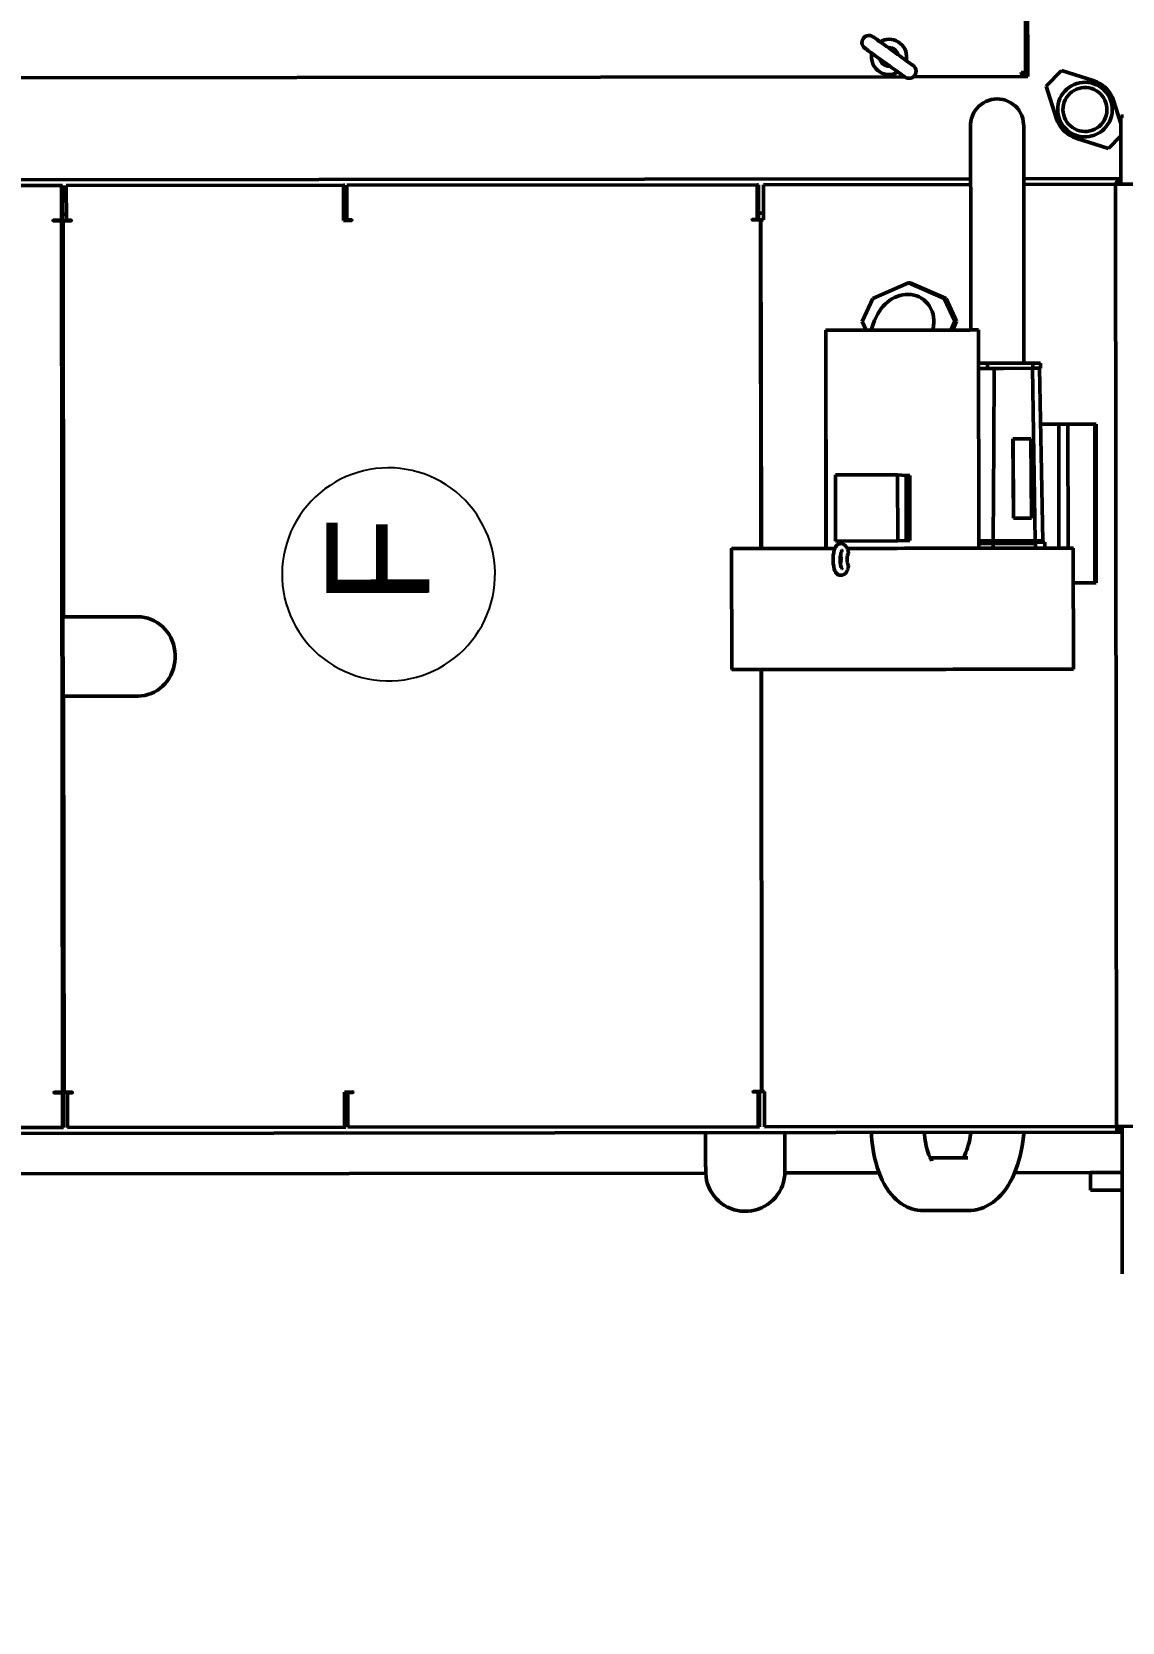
# Model space of a CAD drawing. Header units: feet. Extents: x -99009 to 3252343, y -11094690 to 9035152.
# Drawn here: x 2421524 to 2422762, y -1926975 to -1925168 of the extents above; entities that cross this region are included whole.
import ezdxf

# ---------------------------------------------------------------- set-up
doc = ezdxf.new("R2010")
doc.units = ezdxf.units.FT
doc.layers.add('1', color=1, linetype='Continuous')
doc.styles.add('Arial$001H0', font='arial.ttf')

# ---------------------------------------------------------------- blocks, each defined once
blk = doc.blocks.new('GG')
at = {"color": 7, "linetype": 'Continuous', "lineweight": 50}
for p, q in [((455.95, 289.291), (455.95, 354.182)), ((458.25, 351.544), (458.25, 265.931)), ((512.4, 351.441), (512.4, 274.18)), ((458.575, 325.818), (458.575, 346.232)), ((512.075, 346.232), (512.075, 325.818)), ((518.2, 277.931), (518.2, 339.684)), ((460.55, 325.818), (460.55, 326.275)), ((460.575, 326.275), (460.575, 325.818)), ((510.075, 325.818), (510.075, 326.275)), ((510.1, 326.275), (510.1, 325.818)), ((460.55, 325.818), (458.575, 325.818)), ((458.575, 325.749), (458.575, 325.818)), ((460.55, 325.749), (458.575, 325.749)), ((458.575, 309.796), (458.575, 325.536)), ((458.575, 325.536), (460.55, 325.536)), ((460.55, 325.749), (460.55, 325.818)), ((460.55, 325.265), (460.55, 325.536)), ((510.075, 325.818), (460.575, 325.818)), ((460.575, 325.818), (460.575, 325.749)), ((510.075, 325.749), (460.575, 325.749)), ((460.575, 325.723), (460.575, 325.265)), ((460.575, 325.723), (483.075, 325.723)), ((483.075, 321.495), (483.075, 325.723)), ((487.575, 325.723), (487.575, 321.495)), ((510.075, 325.723), (487.575, 325.723)), ((510.075, 325.749), (510.075, 325.818)), ((510.075, 325.265), (510.075, 325.723)), ((512.075, 325.818), (510.1, 325.818)), ((510.1, 325.818), (510.1, 325.749)), ((510.45, 325.749), (510.1, 325.749)), ((510.1, 325.536), (510.1, 325.265)), ((510.1, 325.536), (512.075, 325.536)), ((510.45, 325.536), (510.45, 325.749)), ((510.45, 325.749), (510.75, 325.749)), ((512.075, 325.749), (510.75, 325.749)), ((512.075, 325.749), (512.075, 325.818)), ((512.075, 325.536), (512.075, 309.796)), ((460.575, 309.796), (458.575, 309.796)), ((458.575, 309.796), (458.575, 309.727)), ((460.575, 309.727), (458.575, 309.727)), ((458.575, 286.303), (458.575, 309.608)), ((458.575, 309.608), (460.55, 309.608)), ((460.55, 309.338), (460.55, 309.608)), ((460.575, 309.796), (460.575, 309.338)), ((512.075, 309.796), (510.075, 309.796)), ((510.075, 309.338), (510.075, 309.796)), ((510.45, 309.727), (510.075, 309.727)), ((510.1, 309.608), (510.1, 309.338)), ((510.1, 309.608), (512.075, 309.608)), ((510.45, 309.608), (510.45, 309.727)), ((512.075, 309.727), (510.75, 309.727)), ((512.075, 309.796), (512.075, 309.727)), ((512.075, 309.608), (512.075, 286.303)), ((491.415, 287.776), (484.54, 287.776)), ((460.55, 286.303), (460.55, 286.574)), ((460.575, 286.574), (460.575, 286.116)), ((510.075, 286.116), (510.075, 286.574)), ((510.1, 286.574), (510.1, 286.303)), ((460.55, 286.303), (458.575, 286.303)), ((458.575, 286.303), (458.575, 286.235)), ((460.55, 286.235), (458.575, 286.235)), ((458.575, 285.949), (458.575, 265.96)), ((460.575, 285.949), (458.575, 285.949)), ((460.55, 286.235), (460.55, 286.303)), ((484.54, 286.116), (460.575, 286.116)), ((460.575, 286.116), (460.575, 286.09)), ((460.575, 285.949), (460.575, 286.09)), ((484.54, 286.09), (460.575, 286.09)), ((510.075, 286.116), (491.415, 286.116)), ((510.075, 286.09), (491.415, 286.09)), ((510.075, 286.09), (510.075, 286.116)), ((510.075, 285.949), (510.075, 286.09)), ((510.075, 285.949), (512.075, 285.949)), ((512.075, 286.303), (510.1, 286.303)), ((510.1, 286.235), (510.1, 286.303)), ((510.45, 286.235), (510.1, 286.235)), ((510.45, 285.949), (510.45, 286.235)), ((512.075, 286.235), (510.75, 286.235)), ((512.075, 286.303), (512.075, 286.235)), ((512.075, 285.949), (512.075, 274.18)), ((455.95, 279.44), (455.95, 284.793)), ((491.415, 282.419), (498.45, 282.419)), ((503.81, 282.414), (491.415, 282.414)), ((491.834, 281.875), (491.834, 278.348)), ((495.586, 281.875), (491.834, 281.875)), ((495.586, 281.875), (495.586, 278.348)), ((498.45, 282.414), (498.45, 282.419)), ((490.212, 281.19), (490.282, 281.169)), ((504.307, 280.341), (503.81, 280.128)), ((505.599, 279.748), (504.307, 280.341)), ((506.494, 277.718), (505.599, 279.748)), ((491.834, 278.348), (491.86, 277.86)), ((495.586, 278.348), (491.834, 278.348)), ((495.56, 277.86), (495.586, 278.348)), ((495.56, 277.86), (491.86, 277.86)), ((491.86, 277.86), (491.86, 277.654)), ((491.86, 277.654), (495.56, 277.654)), ((495.56, 277.86), (495.56, 277.654)), ((505.599, 275.689), (506.494, 277.718)), ((505.599, 275.586), (506.494, 277.616)), ((506.494, 277.616), (506.494, 277.718)), ((518.2, 271.2), (518.2, 277.414)), ((453.8, 276.895), (453.8, 274.398)), ((456.8, 274.398), (456.8, 276.542)), ((504.307, 275.097), (505.599, 275.689)), ((504.307, 274.994), (505.599, 275.586)), ((505.599, 275.586), (505.599, 275.689)), ((503.81, 275.31), (504.307, 275.097)), ((503.81, 275.207), (504.307, 274.994)), ((504.307, 274.994), (504.307, 275.097)), ((491.415, 273.739), (503.81, 273.739)), ((491.685, 273.739), (491.685, 270.524)), ((491.765, 273.739), (491.765, 270.524)), ((509.915, 274.18), (503.81, 274.18)), ((491.685, 272.932), (491.415, 272.932)), ((491.765, 272.927), (491.84, 272.927)), ((491.84, 270.539), (491.84, 272.927)), ((501.63, 273.231), (501.93, 273.231)), ((501.63, 272.4), (501.63, 272.85)), ((501.63, 270.66), (501.63, 272.322)), ((501.93, 272.322), (501.93, 270.66)), ((455.95, 267.433), (455.95, 271.745)), ((493.12, 271.764), (497.619, 271.794)), ((497.619, 271.79), (493.12, 271.76)), ((493.12, 270.749), (493.12, 271.764)), ((493.12, 271.764), (493.12, 271.76)), ((493.12, 271.76), (493.12, 270.745)), ((497.619, 271.794), (497.619, 271.79)), ((497.619, 270.776), (497.619, 271.79)), ((501.93, 271.166), (509.915, 271.166)), ((512.075, 271.166), (512.075, 265.96)), ((512.4, 271.166), (512.4, 265.745)), ((518.325, 271.2), (518.2, 271.2)), ((518.2, 271.2), (518.2, 270.932)), ((518.342, 271.182), (518.342, 271.057)), ((563.557, 271.057), (518.342, 271.057)), ((491.685, 270.522), (491.415, 270.522)), ((491.685, 270.524), (491.765, 270.524)), ((491.685, 270.522), (491.685, 270.524)), ((491.765, 270.54), (491.84, 270.539)), ((491.765, 270.524), (491.765, 269.989)), ((491.84, 270.1), (491.765, 270.102)), ((501.63, 270.675), (491.84, 270.539)), ((491.84, 270.1), (491.84, 270.539)), ((501.63, 270.284), (491.84, 270.1)), ((493.12, 270.745), (497.619, 270.776)), ((493.12, 270.749), (493.12, 270.745)), ((498.45, 269.19), (498.45, 270.224)), ((501.93, 270.66), (501.63, 270.66)), ((501.63, 270.459), (501.63, 270.66)), ((501.63, 270.284), (501.63, 270.459)), ((501.63, 270.233), (501.63, 270.284)), ((501.93, 270.233), (501.63, 270.233)), ((501.93, 270.66), (501.93, 270.233)), ((518.2, 270.932), (563.7, 270.932)), ((491.765, 269.989), (491.415, 269.989)), ((491.415, 269.19), (498.45, 269.19)), ((498.45, 268.671), (498.45, 269.19)), ((517.651, 269.892), (515.806, 269.301)), ((518.535, 269.008), (517.651, 269.892)), ((484.54, 268.376), (491.415, 268.376)), ((489.45, 268.376), (489.45, 267.149)), ((498.45, 268.671), (491.415, 268.671)), ((498.45, 267.149), (498.45, 268.671)), ((518.535, 269.008), (517.944, 267.164)), ((455.95, 267.433), (454.95, 267.433)), ((514.115, 266.357), (514.706, 268.201)), ((489.45, 267.149), (498.45, 267.149)), ((489.45, 267.072), (489.45, 267.149)), ((489.45, 267.072), (498.45, 267.072)), ((498.45, 267.072), (498.45, 267.149)), ((458.575, 265.643), (450.2, 265.643)), ((458.25, 265.931), (458.25, 265.779)), ((458.575, 265.931), (458.25, 265.931)), ((458.25, 265.745), (458.25, 265.779)), ((458.25, 265.745), (458.334, 265.745)), ((458.334, 265.745), (458.336, 265.745)), ((458.4, 265.741), (458.4, 265.738)), ((458.4, 265.738), (458.55, 265.68)), ((458.55, 265.705), (458.55, 265.68)), ((458.575, 265.705), (458.55, 265.705)), ((458.55, 265.68), (458.575, 265.68)), ((458.55, 265.643), (458.55, 265.68)), ((458.575, 263.438), (458.575, 265.96)), ((512.075, 265.96), (458.575, 265.96)), ((512.075, 263.438), (512.075, 265.96)), ((512.1, 265.705), (512.075, 265.705)), ((512.1, 265.68), (512.075, 265.68)), ((515.95, 265.643), (512.075, 265.643)), ((512.1, 265.956), (512.173, 265.905)), ((512.278, 265.759), (512.1, 265.705)), ((512.1, 265.68), (512.25, 265.738)), ((512.1, 265.68), (512.1, 265.705)), ((512.1, 265.68), (512.1, 265.643)), ((512.25, 265.738), (512.25, 265.741)), ((512.316, 265.745), (512.4, 265.745)), ((514.115, 266.357), (514.829, 265.643)), ((515.529, 265.643), (516.843, 266.063)), ((515.95, 265.643), (515.95, 265.492))]:
    blk.add_line(p, q, dxfattribs=at)
for points in [[(460.55, 326.275), (460.551, 326.28), (460.553, 326.284), (460.557, 326.286), (460.562, 326.287), (460.567, 326.286), (460.571, 326.284), (460.574, 326.28), (460.575, 326.275)], [(460.575, 326.207), (460.574, 326.212), (460.571, 326.216), (460.567, 326.218), (460.562, 326.219), (460.557, 326.218), (460.553, 326.216), (460.551, 326.212), (460.55, 326.207)], [(510.075, 326.275), (510.076, 326.28), (510.079, 326.284), (510.082, 326.286), (510.087, 326.287), (510.092, 326.286), (510.096, 326.284), (510.099, 326.28), (510.1, 326.275)], [(510.1, 326.207), (510.099, 326.212), (510.096, 326.216), (510.092, 326.218), (510.087, 326.219), (510.082, 326.218), (510.079, 326.216), (510.076, 326.212), (510.075, 326.207)], [(460.575, 325.265), (460.574, 325.261), (460.571, 325.257), (460.567, 325.255), (460.562, 325.253), (460.557, 325.255), (460.553, 325.257), (460.551, 325.261), (460.55, 325.265)], [(510.1, 325.265), (510.099, 325.261), (510.096, 325.257), (510.092, 325.255), (510.087, 325.253), (510.082, 325.255), (510.079, 325.257), (510.076, 325.261), (510.075, 325.265)], [(487.575, 321.495), (487.566, 321.305), (487.538, 321.118), (487.494, 320.932), (487.431, 320.752), (487.352, 320.577), (487.256, 320.411), (487.145, 320.252), (487.019, 320.104), (486.88, 319.967), (486.727, 319.842), (486.564, 319.73), (486.391, 319.633), (486.209, 319.551), (486.02, 319.484), (485.825, 319.434), (485.627, 319.4), (485.426, 319.383), (485.224, 319.383), (485.023, 319.4), (484.824, 319.434), (484.629, 319.484), (484.44, 319.551), (484.259, 319.633), (484.085, 319.73), (483.922, 319.842), (483.77, 319.967), (483.63, 320.104), (483.504, 320.252), (483.393, 320.411), (483.298, 320.577), (483.218, 320.752), (483.156, 320.932), (483.111, 321.118), (483.084, 321.305), (483.075, 321.495)], [(460.575, 309.338), (460.574, 309.333), (460.571, 309.329), (460.567, 309.327), (460.562, 309.326), (460.557, 309.327), (460.553, 309.329), (460.551, 309.333), (460.55, 309.338)], [(510.1, 309.338), (510.099, 309.333), (510.096, 309.329), (510.092, 309.327), (510.087, 309.326), (510.082, 309.327), (510.079, 309.329), (510.076, 309.333), (510.075, 309.338)], [(510.75, 309.727), (510.691, 309.725), (510.635, 309.72), (510.583, 309.71), (510.537, 309.697), (510.5, 309.682), (510.473, 309.664), (510.456, 309.645), (510.45, 309.625)], [(456.025, 289.292), (455.925, 289.29), (455.727, 289.273), (455.531, 289.237), (455.339, 289.185), (455.152, 289.116), (454.973, 289.031), (454.801, 288.93), (454.639, 288.815), (454.487, 288.685), (454.348, 288.543), (454.222, 288.389), (454.11, 288.224), (454.013, 288.051), (453.932, 287.869), (453.867, 287.681), (453.819, 287.487), (453.789, 287.291), (453.776, 287.092), (453.78, 286.893), (453.802, 286.695), (453.841, 286.5), (453.898, 286.309), (453.971, 286.124), (454.06, 285.946), (454.164, 285.777), (454.284, 285.617), (454.416, 285.469), (454.562, 285.333), (454.719, 285.21), (454.885, 285.102), (455.061, 285.009), (455.245, 284.932), (455.434, 284.871), (455.629, 284.828), (455.826, 284.801), (456.025, 284.792)], [(458.25, 289.292), (458.135, 289.292), (457.91, 289.292), (457.693, 289.292), (457.484, 289.292), (457.285, 289.292), (457.097, 289.292), (456.921, 289.292), (456.758, 289.292), (456.609, 289.292), (456.476, 289.292), (456.359, 289.292), (456.258, 289.292), (456.175, 289.292), (456.11, 289.292), (456.063, 289.292), (456.034, 289.292), (456.025, 289.292)], [(484.54, 287.776), (484.54, 287.771), (484.54, 287.749), (484.54, 287.709), (484.54, 287.652), (484.54, 287.577), (484.54, 287.485), (484.54, 287.375), (484.54, 287.249), (484.54, 287.106), (484.54, 286.946), (484.54, 286.77), (484.54, 286.578), (484.54, 286.371), (484.54, 286.149), (484.54, 285.912), (484.54, 285.66), (484.54, 285.395), (484.54, 285.116), (484.54, 284.824), (484.54, 284.52), (484.54, 284.205), (484.54, 283.878), (484.54, 283.54), (484.54, 283.193), (484.54, 282.836), (484.54, 282.471), (484.54, 282.097), (484.54, 281.716), (484.54, 281.329), (484.54, 280.935), (484.54, 280.537), (484.54, 280.134), (484.54, 279.727), (484.54, 279.317), (484.54, 278.904), (484.54, 278.491), (484.54, 278.076)], [(491.415, 281.92), (491.415, 281.95), (491.415, 282.326), (491.415, 282.695), (491.415, 283.055), (491.415, 283.406), (491.415, 283.747), (491.415, 284.078), (491.415, 284.398), (491.415, 284.707), (491.415, 285.003), (491.415, 285.287), (491.415, 285.557), (491.415, 285.814), (491.415, 286.057), (491.415, 286.285), (491.415, 286.498), (491.415, 286.696), (491.415, 286.879), (491.415, 287.044), (491.415, 287.194), (491.415, 287.327), (491.415, 287.443), (491.415, 287.543), (491.415, 287.624), (491.415, 287.689), (491.415, 287.736), (491.415, 287.765), (491.415, 287.776), (491.415, 287.776)], [(460.55, 286.574), (460.551, 286.578), (460.553, 286.582), (460.557, 286.584), (460.562, 286.585), (460.567, 286.584), (460.571, 286.582), (460.574, 286.578), (460.575, 286.574)], [(460.575, 286.505), (460.574, 286.51), (460.571, 286.514), (460.567, 286.516), (460.562, 286.517), (460.557, 286.516), (460.553, 286.514), (460.551, 286.51), (460.55, 286.505)], [(510.075, 286.574), (510.076, 286.578), (510.079, 286.582), (510.082, 286.584), (510.087, 286.585), (510.092, 286.584), (510.096, 286.582), (510.099, 286.578), (510.1, 286.574)], [(510.1, 286.505), (510.099, 286.51), (510.096, 286.514), (510.092, 286.516), (510.087, 286.517), (510.082, 286.516), (510.079, 286.514), (510.076, 286.51), (510.075, 286.505)], [(510.75, 286.235), (510.691, 286.233), (510.635, 286.227), (510.583, 286.218), (510.537, 286.205), (510.5, 286.189), (510.473, 286.172), (510.456, 286.152), (510.45, 286.133)], [(456.025, 284.792), (456.034, 284.792), (456.063, 284.792), (456.11, 284.792), (456.175, 284.792), (456.258, 284.792), (456.359, 284.792), (456.476, 284.792), (456.609, 284.792), (456.758, 284.792), (456.921, 284.792), (457.097, 284.792), (457.285, 284.792), (457.484, 284.792), (457.693, 284.792), (457.91, 284.792), (458.135, 284.792), (458.25, 284.792)], [(490.785, 282.017), (490.667, 282.014), (490.56, 282.006), (490.379, 281.981), (490.244, 281.948), (490.144, 281.912), (490.064, 281.872), (490.001, 281.825), (489.953, 281.775), (489.92, 281.725), (489.899, 281.673), (489.887, 281.615), (489.886, 281.55), (489.9, 281.478), (489.934, 281.402), (489.998, 281.322), (490.106, 281.24), (490.181, 281.201), (490.212, 281.19)], [(491.358, 281.19), (491.388, 281.201), (491.463, 281.24), (491.572, 281.322), (491.635, 281.402), (491.67, 281.478), (491.684, 281.55), (491.683, 281.615), (491.671, 281.673), (491.649, 281.725), (491.617, 281.775), (491.569, 281.825), (491.505, 281.872), (491.426, 281.912), (491.326, 281.948), (491.191, 281.981), (491.01, 282.006), (490.903, 282.014), (490.785, 282.017)], [(503.81, 282.414), (503.81, 282.411), (503.81, 282.394), (503.81, 282.358), (503.81, 282.305), (503.81, 282.234), (503.81, 282.147), (503.81, 282.042), (503.81, 281.922), (503.81, 281.785), (503.81, 281.634), (503.81, 281.467), (503.81, 281.287), (503.81, 281.094), (503.81, 280.888), (503.81, 280.67), (503.81, 280.443), (503.81, 280.205), (503.81, 279.958), (503.81, 279.704), (503.81, 279.443), (503.81, 279.176), (503.81, 278.906), (503.81, 278.631), (503.81, 278.354), (503.81, 278.076)], [(490.27, 281.511), (490.27, 281.51), (490.273, 281.512), (490.284, 281.52), (490.307, 281.533), (490.349, 281.551), (490.413, 281.573), (490.506, 281.594), (490.63, 281.61), (490.785, 281.617)], [(490.282, 281.169), (490.314, 281.162), (490.317, 281.161), (490.324, 281.159), (490.345, 281.153)], [(490.345, 281.153), (490.377, 281.146), (490.409, 281.148)], [(490.409, 281.148), (490.461, 281.16), (490.513, 281.175), (490.565, 281.192), (490.611, 281.207), (490.657, 281.22), (490.703, 281.225), (490.723, 281.221)], [(490.723, 281.565), (490.705, 281.562), (490.683, 281.563), (490.643, 281.57), (490.565, 281.594), (490.547, 281.599)], [(490.846, 281.565), (490.846, 281.565), (490.846, 281.565), (490.844, 281.566), (490.785, 281.576), (490.723, 281.565)], [(490.723, 281.221), (490.723, 281.221), (490.724, 281.221), (490.725, 281.22), (490.785, 281.211), (490.846, 281.221)], [(490.785, 281.617), (490.908, 281.613), (491.012, 281.601), (491.097, 281.586), (491.162, 281.57), (491.209, 281.554), (491.244, 281.54), (491.287, 281.518), (491.299, 281.51), (491.299, 281.512)], [(491.022, 281.599), (491.005, 281.594), (490.958, 281.579), (490.912, 281.567), (490.866, 281.562), (490.846, 281.565)], [(490.846, 281.221), (490.864, 281.224), (490.887, 281.224), (490.927, 281.216), (491.005, 281.192), (491.161, 281.148)], [(491.161, 281.148), (491.193, 281.146), (491.224, 281.153)], [(491.224, 281.153), (491.245, 281.159), (491.256, 281.162), (491.288, 281.169)], [(491.288, 281.169), (491.354, 281.187), (491.358, 281.189)], [(491.415, 268.376), (491.415, 268.378), (491.415, 268.396), (491.415, 268.431), (491.415, 268.484), (491.415, 268.554), (491.415, 268.642), (491.415, 268.747), (491.415, 268.869), (491.415, 269.007), (491.415, 269.163), (491.415, 269.334), (491.415, 269.522), (491.415, 269.725), (491.415, 269.943), (491.415, 270.176), (491.415, 270.424), (491.415, 270.685), (491.415, 270.961), (491.415, 271.249), (491.415, 271.549), (491.415, 271.862), (491.415, 272.185), (491.415, 272.52), (491.415, 272.865), (491.415, 273.219), (491.415, 273.582), (491.415, 273.953), (491.415, 274.332), (491.415, 274.718), (491.415, 275.11), (491.415, 275.507), (491.415, 275.909), (491.415, 276.314), (491.415, 276.724), (491.415, 277.135), (491.415, 277.548), (491.415, 277.963), (491.415, 278.377), (491.415, 278.791), (491.415, 279.203), (491.415, 279.614), (491.415, 280.022), (491.415, 280.426), (491.415, 280.826), (491.415, 281.22)], [(519.819, 280.177), (519.814, 280.17), (519.798, 280.148), (519.773, 280.113), (519.738, 280.064), (519.693, 280.003), (519.64, 279.929), (519.579, 279.844), (519.511, 279.749), (519.436, 279.645), (519.356, 279.534), (519.271, 279.416), (519.182, 279.294), (519.092, 279.168), (519, 279.041), (518.909, 278.914), (518.818, 278.788), (518.73, 278.666), (518.645, 278.549), (518.565, 278.437), (518.49, 278.333), (518.421, 278.238), (518.36, 278.153), (518.307, 278.08), (518.263, 278.018), (518.228, 277.969), (518.202, 277.934), (518.187, 277.913), (518.181, 277.905)], [(520.468, 279.709), (520.512, 279.787), (520.537, 279.873), (520.543, 279.962), (520.528, 280.051), (520.495, 280.134), (520.444, 280.207), (520.377, 280.268), (520.299, 280.311), (520.213, 280.337), (520.124, 280.342), (520.036, 280.328), (519.953, 280.294), (519.879, 280.243), (519.819, 280.177)], [(458.25, 279.875), (458.055, 279.867), (457.789, 279.846), (457.524, 279.818), (457.262, 279.781), (457.003, 279.735), (456.747, 279.681), (456.495, 279.617), (456.248, 279.544), (456.005, 279.462), (455.768, 279.369), (455.537, 279.265), (455.313, 279.149), (455.099, 279.021), (454.897, 278.883), (454.728, 278.75), (454.573, 278.611), (454.433, 278.467), (454.308, 278.318), (454.196, 278.164), (454.099, 278.007), (454.007, 277.827), (453.931, 277.644), (453.874, 277.458), (453.832, 277.271), (453.808, 277.084), (453.8, 276.895)], [(505.837, 277.718), (505.83, 277.879), (505.808, 278.045), (505.771, 278.206), (505.72, 278.362), (505.656, 278.512), (505.58, 278.655), (505.492, 278.791), (505.394, 278.919), (505.285, 279.041), (505.165, 279.156), (505.033, 279.265), (504.889, 279.368), (504.73, 279.466), (504.553, 279.559), (504.359, 279.647), (504.148, 279.728), (503.926, 279.8), (503.81, 279.832)], [(519.544, 279.783), (519.409, 279.804), (519.272, 279.806), (519.135, 279.789), (519.003, 279.754), (518.876, 279.701), (518.758, 279.631), (518.65, 279.546), (518.556, 279.446), (518.475, 279.335), (518.411, 279.214), (518.364, 279.085), (518.335, 278.951), (518.325, 278.814), (518.333, 278.677), (518.361, 278.542), (518.406, 278.413), (518.469, 278.291)], [(519.201, 279.32), (519.169, 279.311), (519.079, 279.274), (518.997, 279.221), (518.927, 279.154), (518.87, 279.075), (518.829, 278.987), (518.804, 278.893), (518.797, 278.795), (518.799, 278.762)], [(518.831, 277.438), (518.836, 277.445), (518.851, 277.466), (518.876, 277.501), (518.912, 277.55), (518.956, 277.612), (519.009, 277.686), (519.07, 277.77), (519.139, 277.865), (519.214, 277.969), (519.294, 278.081), (519.379, 278.198), (519.467, 278.321), (519.558, 278.446), (519.649, 278.574), (519.741, 278.701), (519.831, 278.826), (519.92, 278.949), (520.004, 279.066), (520.085, 279.178), (520.16, 279.282), (520.228, 279.377), (520.289, 279.461), (520.343, 279.535), (520.387, 279.597), (520.422, 279.645), (520.447, 279.681), (520.463, 279.702), (520.468, 279.709)], [(519.105, 277.832), (519.241, 277.811), (519.378, 277.809), (519.514, 277.825), (519.647, 277.861), (519.774, 277.914), (519.892, 277.984), (519.999, 278.069), (520.094, 278.168), (520.174, 278.28), (520.239, 278.401), (520.285, 278.53), (520.314, 278.664), (520.325, 278.801), (520.316, 278.938), (520.289, 279.072), (520.244, 279.202), (520.181, 279.324)], [(519.448, 278.295), (519.48, 278.303), (519.57, 278.34), (519.652, 278.394), (519.722, 278.461), (519.779, 278.54), (519.821, 278.628), (519.845, 278.722), (519.852, 278.819), (519.85, 278.852)], [(484.54, 278.076), (484.54, 277.662), (484.54, 277.248), (484.54, 276.836), (484.54, 276.426), (484.54, 276.019), (484.54, 275.616), (484.54, 275.217), (484.54, 274.824), (484.54, 274.436), (484.54, 274.055), (484.54, 273.682), (484.54, 273.316), (484.54, 272.959), (484.54, 272.612), (484.54, 272.275), (484.54, 271.948), (484.54, 271.632), (484.54, 271.328), (484.54, 271.036), (484.54, 270.758), (484.54, 270.493), (484.54, 270.241), (484.54, 270.004), (484.54, 269.781), (484.54, 269.574), (484.54, 269.382), (484.54, 269.207), (484.54, 269.047), (484.54, 268.904), (484.54, 268.777), (484.54, 268.668), (484.54, 268.576), (484.54, 268.501), (484.54, 268.443), (484.54, 268.403), (484.54, 268.381), (484.54, 268.376)], [(503.81, 278.076), (503.81, 277.799), (503.81, 277.522), (503.81, 277.247), (503.81, 276.976), (503.81, 276.71), (503.81, 276.448), (503.81, 276.194), (503.81, 275.948), (503.81, 275.71), (503.81, 275.482), (503.81, 275.265), (503.81, 275.059), (503.81, 274.865), (503.81, 274.685), (503.81, 274.519), (503.81, 274.367), (503.81, 274.231), (503.81, 274.11), (503.81, 274.006), (503.81, 273.918), (503.81, 273.847), (503.81, 273.795), (503.81, 273.759), (503.81, 273.741), (503.81, 273.739)], [(503.81, 276.349), (503.888, 276.326), (504.051, 276.293), (504.216, 276.276), (504.383, 276.276), (504.548, 276.293), (504.711, 276.326), (504.869, 276.376), (505.02, 276.442), (505.163, 276.523), (505.295, 276.617), (505.416, 276.725), (505.524, 276.844), (505.617, 276.974), (505.695, 277.112), (505.757, 277.257), (505.801, 277.408), (505.828, 277.562), (505.837, 277.718), (505.837, 277.72)], [(518.181, 277.905), (518.138, 277.827), (518.112, 277.742), (518.107, 277.652), (518.121, 277.564), (518.155, 277.481), (518.206, 277.407), (518.272, 277.347), (518.35, 277.303), (518.436, 277.278), (518.525, 277.272), (518.614, 277.287), (518.697, 277.32), (518.771, 277.371), (518.831, 277.438)], [(456.653, 276.449), (456.653, 276.449), (456.659, 276.454), (456.677, 276.468), (456.708, 276.489), (456.753, 276.517), (456.812, 276.549), (456.886, 276.584), (456.974, 276.621), (457.076, 276.659), (457.193, 276.696), (457.321, 276.733), (457.462, 276.767), (457.614, 276.797), (457.774, 276.824), (457.943, 276.846), (458.118, 276.864), (458.25, 276.872)], [(458.25, 274.227), (458.198, 274.234), (458.011, 274.263), (457.833, 274.296), (457.665, 274.334), (457.507, 274.375), (457.361, 274.419), (457.228, 274.465), (457.109, 274.511), (457.005, 274.557), (456.916, 274.601), (456.843, 274.643), (456.8, 274.67)], [(453.8, 274.398), (453.806, 274.228), (453.828, 274.04), (453.865, 273.856), (453.917, 273.675), (453.983, 273.497), (454.063, 273.325), (454.157, 273.157), (454.265, 272.994), (454.387, 272.835), (454.523, 272.682), (454.674, 272.533), (454.841, 272.389), (455.023, 272.251), (455.22, 272.119), (455.431, 271.994), (455.656, 271.877), (455.891, 271.769), (456.136, 271.67), (456.387, 271.581), (456.645, 271.501), (456.908, 271.431), (457.176, 271.369), (457.448, 271.316), (457.723, 271.271), (458.001, 271.235), (458.25, 271.21)], [(491.84, 272.927), (491.84, 273.084), (491.84, 273.255), (491.84, 273.442), (491.84, 273.643), (491.84, 273.739)], [(501.63, 273.231), (501.63, 273.399), (501.63, 273.583), (501.63, 273.739)], [(501.93, 273.739), (501.93, 273.583), (501.93, 273.399), (501.93, 273.231)], [(515.422, 274.18), (515.413, 274.18), (515.385, 274.18), (515.339, 274.18), (515.274, 274.18), (515.191, 274.18), (515.09, 274.18), (514.972, 274.18), (514.836, 274.18), (514.684, 274.18), (514.516, 274.18), (514.332, 274.18), (514.134, 274.18), (513.921, 274.18), (513.694, 274.18), (513.455, 274.18), (513.204, 274.18), (512.941, 274.18), (512.669, 274.18), (512.386, 274.18), (512.096, 274.18), (511.798, 274.18), (511.494, 274.18), (511.185, 274.18), (510.871, 274.18), (510.554, 274.18), (510.235, 274.18), (509.915, 274.18)], [(515.422, 271.166), (515.504, 271.168), (515.666, 271.185), (515.826, 271.221), (515.98, 271.273), (516.128, 271.341), (516.268, 271.425), (516.398, 271.524), (516.517, 271.637), (516.623, 271.761), (516.714, 271.896), (516.79, 272.04), (516.851, 272.192), (516.895, 272.349), (516.921, 272.51), (516.93, 272.673), (516.921, 272.836), (516.895, 272.997), (516.851, 273.155), (516.79, 273.306), (516.714, 273.45), (516.623, 273.585), (516.517, 273.71), (516.398, 273.822), (516.268, 273.921), (516.128, 274.005), (515.98, 274.074), (515.826, 274.126), (515.666, 274.161), (515.504, 274.178), (515.422, 274.18)], [(491.84, 272.927), (494.555, 272.906), (497.29, 272.884), (501.63, 272.85)], [(501.63, 273.016), (501.63, 273.048), (501.63, 273.078), (501.63, 273.107), (501.63, 273.135), (501.63, 273.161), (501.63, 273.186), (501.63, 273.209), (501.63, 273.231)], [(501.63, 272.85), (501.63, 272.87), (501.63, 272.89), (501.63, 272.91), (501.63, 272.931), (501.63, 272.952), (501.63, 272.973), (501.63, 272.994), (501.63, 273.016)], [(501.93, 273.231), (501.93, 273.161), (501.93, 273.078), (501.93, 272.985), (501.93, 272.882), (501.93, 272.772), (501.93, 272.659), (501.93, 272.544), (501.93, 272.431), (501.93, 272.322)], [(501.63, 272.322), (501.63, 272.331), (501.63, 272.341), (501.63, 272.351), (501.63, 272.36), (501.63, 272.37), (501.63, 272.38), (501.63, 272.39), (501.63, 272.4)], [(509.915, 271.166), (510.235, 271.166), (510.554, 271.166), (510.871, 271.166), (511.185, 271.166), (511.494, 271.166), (511.798, 271.166), (512.096, 271.166), (512.386, 271.166), (512.669, 271.166), (512.941, 271.166), (513.204, 271.166), (513.455, 271.166), (513.694, 271.166), (513.921, 271.166), (514.134, 271.166), (514.332, 271.166), (514.516, 271.166), (514.684, 271.166), (514.836, 271.166), (514.972, 271.166), (515.09, 271.166), (515.191, 271.166), (515.274, 271.166), (515.339, 271.166), (515.385, 271.166), (515.413, 271.166), (515.422, 271.166)], [(518.45, 271.307), (518.354, 271.281), (518.273, 271.254), (518.219, 271.227), (518.2, 271.2)], [(518.45, 271.307), (518.402, 271.281), (518.361, 271.254), (518.334, 271.227), (518.325, 271.2)], [(518.342, 271.057), (518.369, 271.076), (518.396, 271.131), (518.423, 271.212), (518.45, 271.307)], [(518.45, 271.307), (518.423, 271.259), (518.396, 271.219), (518.369, 271.192), (518.342, 271.182)], [(515.806, 269.301), (515.638, 269.238), (515.478, 269.157), (515.327, 269.059), (515.188, 268.946), (515.061, 268.819), (514.948, 268.68), (514.851, 268.529), (514.769, 268.369), (514.706, 268.201)], [(454.95, 265.643), (454.95, 265.664), (454.95, 265.864), (454.95, 266.058), (454.95, 266.243), (454.95, 266.419), (454.95, 266.584), (454.95, 266.737), (454.95, 266.878), (454.95, 267.004), (454.95, 267.115), (454.95, 267.21), (454.95, 267.29), (454.95, 267.352), (454.95, 267.397), (454.95, 267.423), (454.95, 267.433)], [(455.95, 267.433), (455.95, 267.423), (455.95, 267.397), (455.95, 267.352), (455.95, 267.29), (455.95, 267.21), (455.95, 267.115), (455.95, 267.004), (455.95, 266.878), (455.95, 266.737), (455.95, 266.584), (455.95, 266.419), (455.95, 266.243), (455.95, 266.058), (455.95, 265.864), (455.95, 265.664), (455.95, 265.643)], [(517.944, 267.164), (517.88, 266.996), (517.799, 266.836), (517.702, 266.685), (517.589, 266.545), (517.462, 266.418), (517.322, 266.306), (517.171, 266.208), (517.011, 266.127), (516.843, 266.063)], [(458.55, 265.705), (458.447, 265.74), (458.355, 265.762), (458.25, 265.779)], [(458.336, 265.745), (458.356, 265.744), (458.382, 265.74), (458.399, 265.736)], [(512.173, 265.905), (512.21, 265.869), (512.246, 265.82), (512.278, 265.759)], [(512.251, 265.736), (512.269, 265.74), (512.296, 265.744), (512.317, 265.745)], [(512.278, 265.759), (512.329, 265.759), (512.368, 265.757), (512.392, 265.752), (512.4, 265.745)]]:
    blk.add_lwpolyline(points, dxfattribs=at)
at = {"color": 7, "linetype": 'Continuous', "lineweight": 25}
blk.add_lwpolyline([(484.819, 304.093), (485.01, 303.802), (485.218, 303.522), (485.441, 303.254), (485.68, 303), (485.933, 302.76), (486.199, 302.535), (486.478, 302.326), (486.768, 302.133), (487.069, 301.957), (487.379, 301.798), (487.698, 301.658), (488.025, 301.536), (488.358, 301.434), (488.697, 301.351), (489.04, 301.287), (489.385, 301.243), (489.733, 301.22), (490.082, 301.216), (490.43, 301.233), (490.777, 301.269), (491.121, 301.325), (491.461, 301.402), (491.796, 301.497), (492.125, 301.612), (492.447, 301.746), (492.761, 301.897), (493.066, 302.067), (493.36, 302.254), (493.643, 302.458), (493.913, 302.677), (494.171, 302.912), (494.415, 303.161), (494.644, 303.424), (494.857, 303.7), (495.054, 303.987), (495.235, 304.286), (495.397, 304.594), (495.542, 304.911), (495.668, 305.236), (495.776, 305.568), (495.864, 305.905), (495.932, 306.247), (495.981, 306.592), (496.01, 306.939), (496.018, 307.288), (496.007, 307.636), (495.975, 307.983), (495.924, 308.328), (495.853, 308.669), (495.762, 309.006), (495.652, 309.337), (495.523, 309.66), (495.376, 309.977), (495.211, 310.283), (495.028, 310.58), (494.828, 310.866), (494.613, 311.14), (494.381, 311.401), (494.136, 311.648), (493.876, 311.881), (493.604, 312.098), (493.319, 312.3), (493.023, 312.484), (492.717, 312.651), (492.402, 312.801), (492.08, 312.932), (491.749, 313.044), (491.414, 313.137), (491.073, 313.21), (490.728, 313.264), (490.381, 313.298), (490.033, 313.311), (489.684, 313.305), (489.337, 313.278), (488.991, 313.232), (488.649, 313.165), (488.311, 313.08), (487.979, 312.974), (487.653, 312.85), (487.335, 312.707), (487.026, 312.547), (486.727, 312.368), (486.438, 312.173), (486.161, 311.961), (485.896, 311.734), (485.646, 311.492), (485.409, 311.236), (485.188, 310.966), (484.982, 310.685), (484.794, 310.391), (484.622, 310.088), (484.468, 309.775), (484.333, 309.454), (484.216, 309.126), (484.118, 308.791), (484.04, 308.451), (483.981, 308.108), (483.942, 307.761), (483.924, 307.413), (483.925, 307.064), (483.947, 306.717), (483.988, 306.37), (484.05, 306.027), (484.13, 305.688), (484.231, 305.354), (484.351, 305.027), (484.489, 304.707), (484.645, 304.395)], close=True, dxfattribs=at)
at = {"color": 7, "linetype": 'Continuous', "lineweight": 50}
for points in [[(515.229, 266.586), (515.351, 266.476), (515.485, 266.379), (515.628, 266.298), (515.78, 266.231), (515.937, 266.182), (516.099, 266.149), (516.263, 266.134), (516.428, 266.136), (516.592, 266.155), (516.752, 266.192), (516.908, 266.246), (517.058, 266.317), (517.199, 266.402), (517.33, 266.502), (517.45, 266.616), (517.557, 266.741), (517.649, 266.878), (517.728, 267.023), (517.79, 267.176), (517.835, 267.334), (517.864, 267.497), (517.875, 267.662), (517.868, 267.827), (517.844, 267.99), (517.803, 268.149), (517.745, 268.304), (517.671, 268.451), (517.581, 268.59), (517.478, 268.718), (517.361, 268.835), (517.232, 268.939), (517.094, 269.028), (516.946, 269.102), (516.792, 269.16), (516.632, 269.202), (516.469, 269.226), (516.304, 269.232), (516.14, 269.221), (515.977, 269.193), (515.819, 269.147), (515.665, 269.085), (515.52, 269.007), (515.384, 268.914), (515.258, 268.807), (515.145, 268.687), (515.045, 268.556), (514.959, 268.415), (514.889, 268.266), (514.835, 268.11), (514.798, 267.949), (514.778, 267.785), (514.776, 267.621), (514.791, 267.456), (514.824, 267.295), (514.874, 267.137), (514.94, 266.986), (515.022, 266.843), (515.119, 266.709)], [(517.209, 266.799), (517.098, 266.7), (516.976, 266.615), (516.845, 266.546), (516.708, 266.492), (516.564, 266.455), (516.417, 266.436), (516.269, 266.433), (516.122, 266.449), (515.977, 266.481), (515.838, 266.531), (515.705, 266.597), (515.581, 266.678), (515.468, 266.773), (515.366, 266.88), (515.278, 267), (515.204, 267.128), (515.147, 267.265), (515.106, 267.407), (515.082, 267.553), (515.075, 267.701), (515.086, 267.848), (515.114, 267.994), (515.16, 268.135), (515.221, 268.27), (515.299, 268.396), (515.39, 268.512), (515.495, 268.617), (515.611, 268.709), (515.738, 268.786), (515.872, 268.848), (516.013, 268.893), (516.159, 268.921), (516.306, 268.932), (516.454, 268.925), (516.6, 268.901), (516.743, 268.861), (516.879, 268.803), (517.008, 268.729), (517.127, 268.641), (517.235, 268.54), (517.33, 268.426), (517.41, 268.302), (517.476, 268.169), (517.526, 268.03), (517.558, 267.885), (517.574, 267.738), (517.572, 267.59), (517.552, 267.443), (517.515, 267.3), (517.461, 267.162), (517.392, 267.031), (517.307, 266.909)]]:
    blk.add_lwpolyline(points, close=True, dxfattribs=at)
at = {"color": 7, "style": 'Arial$001H0'}
blk.add_text('F', height=5.841, dxfattribs=at).set_placement((488.249, 304.951))

msp = doc.modelspace()

# ---------------------------------------------------------------- linework, layer by layer
at = {"layer": '1'}
msp.add_arc((2520410.24778, -1978395.99612), 100000, 84.1346387202, 194.3871675539, dxfattribs=at)

# ---------------------------------------------------------------- block references
at = {"xscale": 20.00000668694215, "yscale": 20.00000668694215, "zscale": 20.00000668694215, "rotation": 90.06505171407352}
msp.add_blockref('GG', (2428085.31376, -1935577.16139), dxfattribs=at)

doc.saveas('drawing.dxf')
